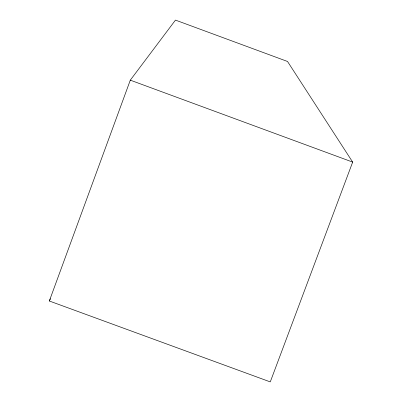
<?xml version="1.0" encoding="UTF-8"?>
<svg xmlns="http://www.w3.org/2000/svg" width="402" height="402" viewBox="0 0 402 402"><rect width="100%" height="100%" fill="white"/><g stroke="black" fill="none" stroke-linecap="round" stroke-linejoin="round"><path stroke-width="0.6" d="M49.33 301.003L130.303 80.159L175.468 20.1L287.525 61.471L352.67 162.096L270.27 381.9L49.33 301.003L50.456 298.761M130.303 80.159L352.67 162.096"/></g></svg>
